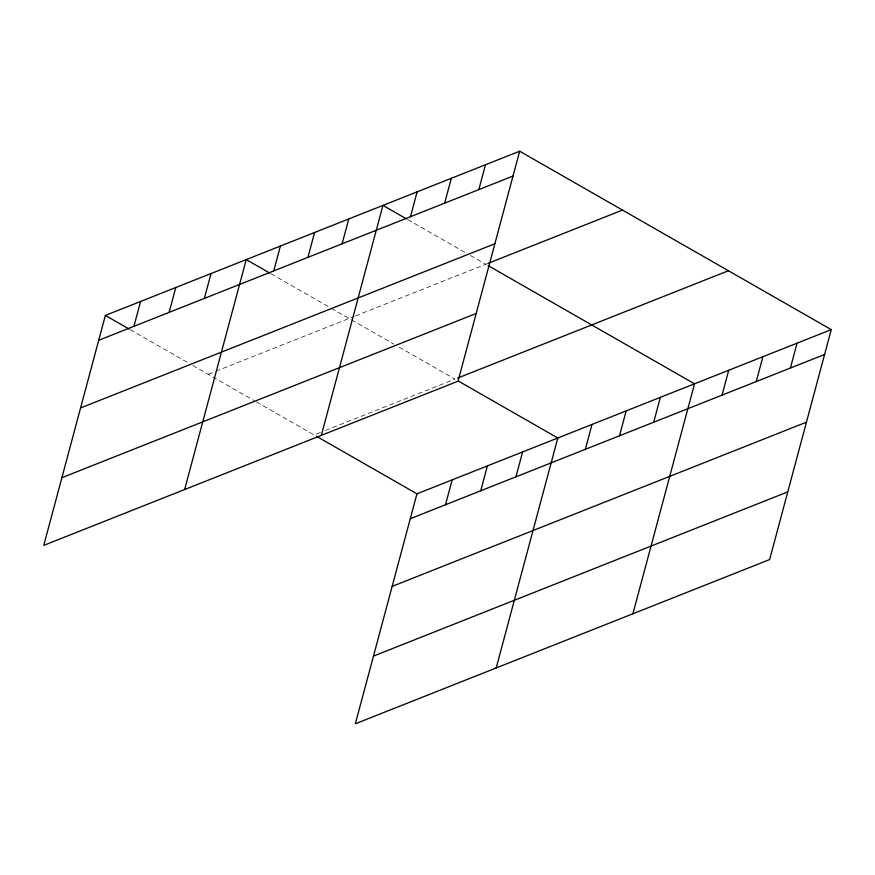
<?xml version="1.0" encoding="UTF-8"?>
<svg xmlns="http://www.w3.org/2000/svg" width="875" height="875" viewBox="0 0 875 875"><rect width="100%" height="100%" fill="white"/><g stroke="black" fill="none" stroke-linecap="round" stroke-linejoin="round"><path stroke-width="0.66" stroke-dasharray="4.38 3.28" d="M208.195 374.292L214.484 371.809M215.742 371.306L354.113 316.455M355.381 315.952L488.305 263.266M320.414 432.469L314.125 434.963L255.27 401.253M325.445 430.467L454.989 379.127L398.486 346.773M407.772 219.603L465.675 252.766M470.411 255.478L485.767 264.272M271.053 273.798L330.137 307.639M331.319 308.317L349.048 318.467M351.411 319.812L393.783 344.072M130.189 329.634L188.103 362.797M192.828 365.498L254.1 400.586"/><path stroke-width="1.31" d="M519.663 151.211L105.372 315.427L43.75 545.377L458.052 381.172L519.663 151.211L831.25 329.623L769.628 559.573L355.337 723.789L416.948 493.828L831.25 329.623M133.919 326.331L140.58 301.459M169.137 312.364L175.798 287.503M204.356 298.408L211.017 273.547M184.614 489.552L246.225 259.591L269.872 273.12M273.744 270.9L280.405 246.039M307.923 257.359L314.584 232.488M342.103 243.808L348.764 218.947M321.333 435.356L382.944 205.395L406.58 218.936M410.462 216.716L417.123 191.855M444.642 203.164L451.303 178.303M478.822 189.613L485.483 164.752M445.506 504.744L452.167 479.872M480.725 490.777L487.386 465.916M515.933 476.82L522.594 451.959M496.191 667.964L557.812 438.003L458.533 381.15M585.331 449.312L591.992 424.452M619.511 435.772L626.172 410.9M653.691 422.22L660.352 397.359M632.909 613.769L694.531 383.808L488.13 265.617M722.05 395.128L728.711 370.256M756.23 381.577L762.891 356.716M790.409 368.025L797.07 343.164M98.711 340.288L513.002 176.072M80.566 407.969L494.867 243.753M488.305 263.266L622.486 210.077M61.884 477.695L476.186 313.48M457.527 378.12L728.427 270.747M410.288 518.7L824.589 354.484M392.153 586.381L806.455 422.166M373.472 656.108L787.763 491.892M105.372 315.427L129.008 328.956M316.498 436.308L416.948 493.828"/></g></svg>
